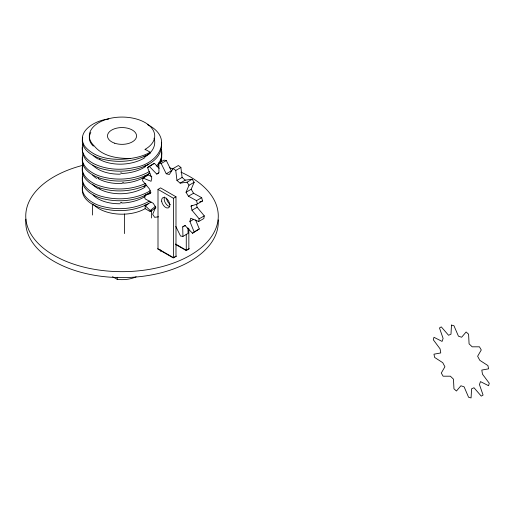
<?xml version="1.0" encoding="UTF-8"?>
<svg xmlns="http://www.w3.org/2000/svg" width="515" height="515" viewBox="0 0 515 515"><rect width="100%" height="100%" fill="white"/><g stroke="black" fill="none" stroke-linecap="round" stroke-linejoin="round"><path stroke-width="0.77" d="M151.803 176.536L148.146 175.055L143.009 178.023L142.565 180.688L149.711 189.282L150.65 193.434L144.284 195.591L145.166 198.887L153.29 203.322L155.665 207.275L152.678 214.279L154.648 217.324L158.491 216.815M175.802 226.439L180.52 236.025L182.934 236.404L182.716 226.896L184.949 225.441L192.507 233.25L194.161 231.93L189.906 221.482L190.653 218.244L198.693 221.508L199.138 218.843L191.992 210.249L191.052 206.097L192.333 205.356M196.505 204.513L197.129 207.281L204.281 215.875L203.831 218.54L198.693 221.508M82.638 157.184C79.819 169.506 93.852 176.954 103.882 179.22C119.248 182.825 136.314 181.299 150.026 173.137M82.638 186.765C79.819 199.357 94.316 206.773 104.539 208.961C120.104 212.405 137.421 210.725 151.049 202.054M82.677 147.193C79.902 166.969 107.59 171.604 122.016 171.141C138.31 170.735 163.796 162.54 161.472 142.211M82.677 176.774C79.696 189.314 94.129 196.839 104.32 199.048C119.879 202.556 137.202 200.908 150.876 192.307M82.715 137.209C79.574 149.698 93.936 157.333 104.101 159.56C119.474 163.094 136.533 161.536 150.193 153.309L150.193 152.228L145.146 149.311A32.715 18.888 0 0 0 146.872 123.677A32.715 18.888 0 0 0 102.736 120.703A32.715 18.888 0 0 0 94.181 145.88C102.723 156.566 117.838 158.697 130.713 158.414A39.9 23.04 0 0 0 150.2 152.228M82.715 166.783C79.638 178.19 92.146 185.915 101.532 188.439C116.21 192.604 132.51 191.606 146.344 185.046M83.082 144.065C79.31 153.2 87.968 161.517 95.809 164.62C108.06 169.931 122.074 170.368 134.982 167.401C158.626 163.937 174.514 137.788 147.483 124.624M83.14 163.654C78.75 174.772 90.93 183.475 100.29 186.076C115.077 190.666 131.647 189.81 145.758 183.359M83.192 153.663C78.467 165.804 92.5 174.611 102.588 176.909C118.109 180.939 135.464 179.548 149.498 171.489M83.192 183.243C78.467 195.385 92.5 204.191 102.588 206.489C118.109 210.519 135.464 209.122 149.498 201.069M83.25 173.259C78.319 185.6 92.764 194.516 103.019 196.743C118.74 200.683 136.359 199.17 150.367 190.666M191.052 206.097L197.419 203.94L196.537 200.644L188.413 196.209L186.037 192.25L189.024 185.252L194.161 182.284L192.192 179.239L185.271 180.153L180.128 183.121L176.954 180.424L175.763 170.452L173.227 168.476L169.358 174.488L166.236 173.774L161.182 163.506L158.768 163.126L158.987 172.634L156.753 174.089L149.196 166.274L147.541 167.594L151.796 178.048L151.049 181.286L143.009 178.023M186.037 192.25L191.174 189.282L194.161 182.284M160.152 162.669L161.762 157.339L161.433 151.925M158.929 164.813L157.39 166.873M156.322 166.1C160.667 161.742 163.158 155.105 161.195 149.06M155.685 206.193L150.193 210.5L150.193 211.581L145.146 208.665A32.715 18.888 0 0 1 93.415 204.481M159.193 168.334L154.333 163.307L150.11 166.113M195.61 219.905L199.299 228.963L192.507 233.25M146.26 165.457L145.146 166.203L145.146 165.45M143.988 157.062L145.146 156.341L145.146 155.845M143.988 186.636L145.146 185.921L145.146 185.175M149.196 166.274L154.333 163.307M147.541 167.594L148.829 166.854M158.768 163.126L163.905 160.159L166.319 160.538L171.373 170.806L166.236 173.774M161.182 163.506L166.319 160.538M156.753 174.089L158.678 172.976M173.227 168.476L178.37 165.508L180.9 167.484L182.091 177.456L185.271 180.153M175.763 170.452L180.9 167.484M144.284 195.591L150.837 192.147M158.002 189.378L160.571 187.891L175.988 196.794L175.988 256.155L173.42 257.635L158.002 248.732L158.002 189.378L173.42 198.281L175.988 196.794M176.954 180.424L182.091 177.456M180.128 183.121L187.054 182.207L192.192 179.239M188.413 196.209L193.556 193.241L201.68 197.676L202.556 200.972L197.419 203.94M196.537 200.644L201.68 197.676M191.992 210.249L197.129 207.281M189.906 221.482L193.762 219.255M182.716 226.896L185.284 225.409M199.138 218.843L204.281 215.875M182.934 236.404L188.078 233.437L187.943 227.888M194.161 231.93L199.299 228.963M175.544 244.026L186.269 250.219L188.844 248.732L188.844 228.679M176.574 256.11L173.349 257.97L157.416 248.771M189.423 248.694L186.198 250.554L175.808 244.554M199.73 201.932L202.556 200.972M130.713 158.414C114.813 160.693 95.011 159.328 84.338 145.732C75.847 130.726 96.357 119.976 108.826 118.997M123.626 182.728L122.216 182.819M121.817 172.976L120.413 173.021M121.817 202.556L120.413 202.601M100.052 159.373L99.028 158.878M100.052 188.947L99.028 188.458M98.745 178.454L97.779 177.933M112.547 276.652L117.24 279.362A22.718 13.113 0 0 0 136.16 276.806M145.146 205.64L150.193 210.5M187.054 182.207L189.024 185.252M191.174 189.282L193.556 193.241M161.15 158.768L161.794 161.91M186.269 234.177L186.269 250.219M173.42 198.281L173.42 257.635M160.641 249.878L160.641 251.365M151.577 210.152L151.577 218.006M145.146 149.311L145.146 149.878M145.146 175.312L145.146 176.066M145.146 204.642L145.146 208.665M124.585 213.95L124.585 233.591M117.24 277.276L117.24 279.362M92.462 204.043L92.462 215.038M169.796 206.541A5.813 3.36 60 0 1 165.231 202.672A5.813 3.36 60 0 1 164.626 196.962M155.878 207.442A39.9 23.04 0 0 1 150.2 211.581M93.35 146.144A32.825 17.574 -2.1 0 1 90.827 132.477M154.004 138.149A32.825 19.023 4.1 0 1 154.629 140.75L154.732 141.631A32.825 20.491 0.1 0 1 145.539 156.579M144.96 157.629A32.825 19.956 -3.2 0 1 99.73 159.592M98.436 159.212A32.825 17.813 -2.9 0 1 93.163 155.433M148.565 164.156A32.825 20.104 2.8 0 1 146.575 165.637M145.674 166.493A32.825 20.027 -3 0 1 121.81 173.465M120.304 174.173A32.825 18.81 -4.1 0 1 92.835 165.167M148.668 173.89A32.825 20.484 -0.3 0 1 145.507 176.278M145.61 176.317A32.825 20.008 -3.1 0 1 123.664 183.173M122.222 183.462A32.825 18.939 -4.1 0 1 98.314 178.711M96.698 178.447A32.825 17.735 -2.6 0 1 92.661 175.171M146.659 185.394A32.825 20.491 0.1 0 1 145.539 186.16M144.96 187.209A32.825 19.956 -3.2 0 1 99.73 189.172M98.436 188.786A32.825 17.813 -2.9 0 1 92.352 184.151M145.391 196.26A32.825 20.027 -3 0 1 121.81 203.045M120.304 203.753A32.825 18.81 -4.1 0 1 93.106 195.037M148.668 203.47A32.825 20.484 -0.3 0 1 145.507 205.858M180.907 172.119A96.266 55.581 0 0 1 187.46 256.85A96.266 55.581 0 0 1 41.625 246.659A96.266 55.581 0 0 1 82.999 165.276M169.461 167.729A96.266 55.581 0 0 1 173.066 168.965M218.212 219.866A96.266 55.581 0 0 1 121.392 277.604A96.266 55.581 0 0 1 25.879 219.152M170.336 204.622A6.36 3.669 60 0 1 166.422 198.095M451.475 325.081L450.992 334.171L448.552 335.271L441.284 326.877L439.469 327.926L443.106 338.419L442.082 341.413L433.971 337.293L433.302 339.771L440.087 348.861L440.75 352.936L433.971 354.191L434.634 357.436L442.746 362.682L444.921 366.751L441.284 373.047L443.106 376.195L450.374 376.195L453.47 379.162L453.96 388.812L456.445 391.014L460.919 385.767L464.118 386.849L468.592 397.265L471.077 397.928L471.566 388.844L474 387.737L481.268 396.132L483.083 395.082L479.452 384.589L480.469 381.602L488.587 385.722L489.25 383.237L482.465 374.154L481.802 370.079L488.587 368.824L487.917 365.573L479.806 360.326L477.63 356.258L481.268 349.962L479.452 346.814L472.178 346.814L469.081 343.846L468.592 334.196L466.114 331.995L461.633 337.241L458.44 336.166L453.96 325.75L451.475 325.081M161.652 201.14A5.813 3.36 60 0 0 168.302 207.918A5.813 3.36 60 0 0 167.182 199.144A5.813 3.36 60 0 0 161.652 201.14M114.748 143.228A14.536 8.395 0 0 0 136.559 135.96A14.536 8.395 0 0 0 114.748 128.692A14.536 8.395 0 0 0 114.748 143.228"/></g></svg>
